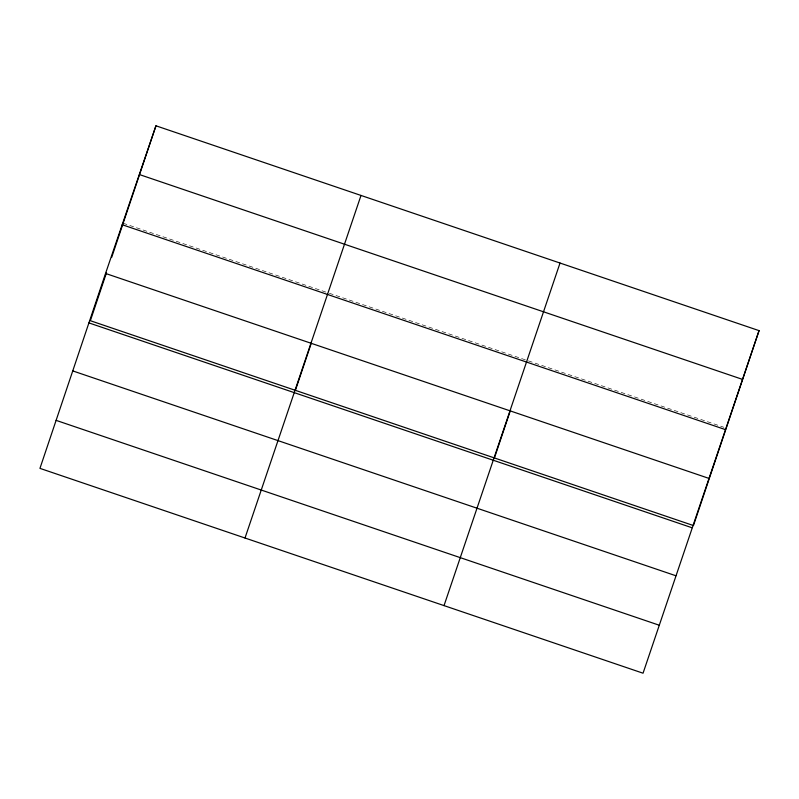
<?xml version="1.0" encoding="UTF-8"?>
<svg xmlns="http://www.w3.org/2000/svg" width="799" height="799" viewBox="0 0 799 799"><rect width="100%" height="100%" fill="white"/><g stroke="black" fill="none" stroke-linecap="round" stroke-linejoin="round"><path stroke-width="0.6" stroke-dasharray="4 3" d="M123.166 223.241L327.031 292.484M329.388 293.283L527.23 360.489M528.409 360.888L723.894 427.285"/><path stroke-width="1.2" d="M105.548 273.448L39.95 468.364L643.045 673.207L759.05 330.636L155.955 125.793L105.548 273.448L708.643 478.291M106.517 272.699L90.357 320.709L693.452 525.552L759.05 330.636M111.67 257.388L139.316 175.231M139.715 174.062L155.955 125.793M245.003 538.017L361.008 195.435M295.41 390.351L311.171 343.52M444.024 605.612L560.029 263.031M494.431 457.947L510.591 409.947M139.326 174.522L742.411 379.355M122.187 224.719L725.272 429.562M88.909 322.896L691.994 527.74M72.749 370.906L675.844 575.739M56.11 420.364L659.195 625.208"/></g></svg>
